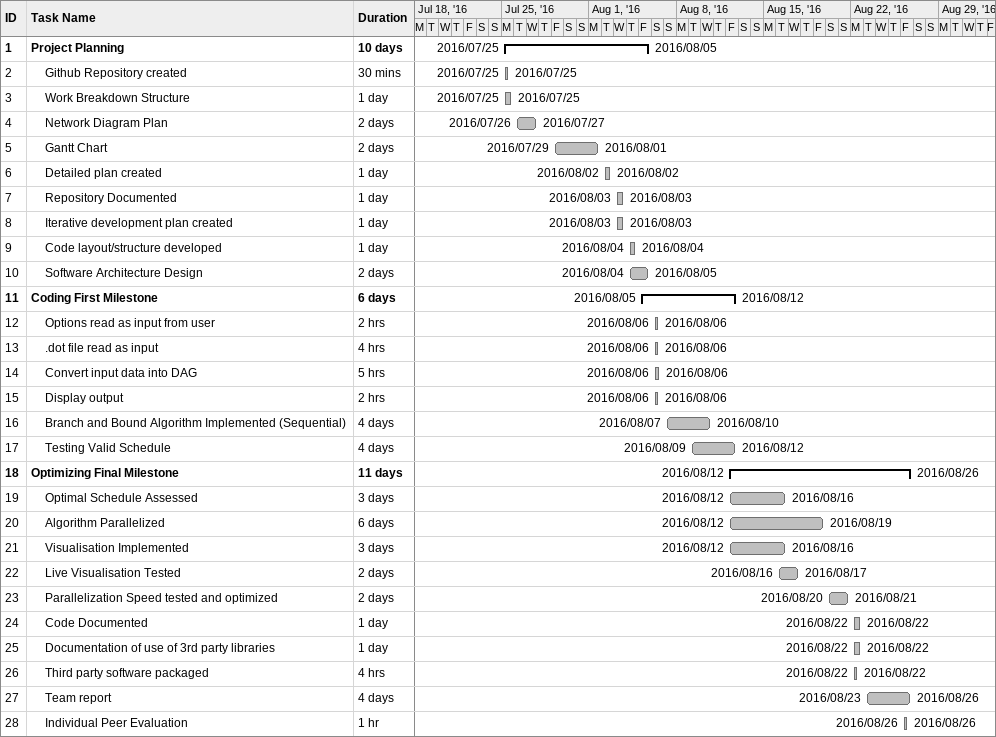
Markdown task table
| ID | Level | Task | Duration | Start | Finish |
|---|---|---|---|---|---|
| 1 | 1 | **Project Planning** | 10d | 2016-07-25 | 2016-08-05 |
| 2 | 2 | Github Repository created | 30min | 2016-07-25 | 2016-07-25 |
| 3 | 2 | Work Breakdown Structure | 1d | 2016-07-25 | 2016-07-25 |
| 4 | 2 | Network Diagram Plan | 2d | 2016-07-26 | 2016-07-27 |
| 5 | 2 | Gantt Chart | 2d | 2016-07-29 | 2016-08-01 |
| 6 | 2 | Detailed plan created | 1d | 2016-08-02 | 2016-08-02 |
| 7 | 2 | Repository Documented | 1d | 2016-08-03 | 2016-08-03 |
| 8 | 2 | Iterative development plan created | 1d | 2016-08-03 | 2016-08-03 |
| 9 | 2 | Code layout/structure developed | 1d | 2016-08-04 | 2016-08-04 |
| 10 | 2 | Software Architecture Design | 2d | 2016-08-04 | 2016-08-05 |
| 11 | 1 | **Coding First Milestone** | 6d | 2016-08-05 | 2016-08-12 |
| 12 | 2 | Options read as input from user | 2h | 2016-08-06 | 2016-08-06 |
| 13 | 2 | .dot file read as input | 4h | 2016-08-06 | 2016-08-06 |
| 14 | 2 | Convert input data into DAG | 5h | 2016-08-06 | 2016-08-06 |
| 15 | 2 | Display output | 2h | 2016-08-06 | 2016-08-06 |
| 16 | 2 | Branch and Bound Algorithm Implemented (Sequential) | 4d | 2016-08-07 | 2016-08-10 |
| 17 | 2 | Testing Valid Schedule | 4d | 2016-08-09 | 2016-08-12 |
| 18 | 1 | **Optimizing Final Milestone** | 11d | 2016-08-12 | 2016-08-26 |
| 19 | 2 | Optimal Schedule Assessed | 3d | 2016-08-12 | 2016-08-16 |
| 20 | 2 | Algorithm Parallelized | 6d | 2016-08-12 | 2016-08-19 |
| 21 | 2 | Visualisation Implemented | 3d | 2016-08-12 | 2016-08-16 |
| 22 | 2 | Live Visualisation Tested | 2d | 2016-08-16 | 2016-08-17 |
| 23 | 2 | Parallelization Speed tested and optimized | 2d | 2016-08-20 | 2016-08-21 |
| 24 | 2 | Code Documented | 1d | 2016-08-22 | 2016-08-22 |
| 25 | 2 | Documentation of use of 3rd party libraries | 1d | 2016-08-22 | 2016-08-22 |
| 26 | 2 | Third party software packaged | 4h | 2016-08-22 | 2016-08-22 |
| 27 | 2 | Team report | 4d | 2016-08-23 | 2016-08-26 |
| 28 | 2 | Individual Peer Evaluation | 1h | 2016-08-26 | 2016-08-26 |
